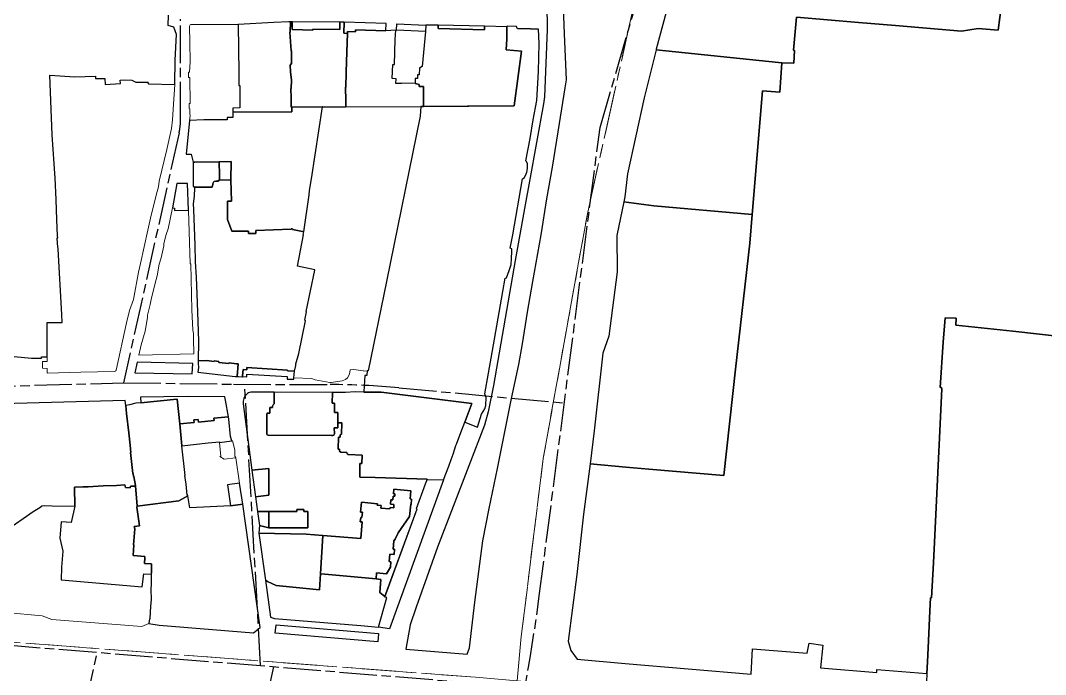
# Model space of a CAD drawing. Header units: millimetres. Extents: x 125232 to 134072, y 142885 to 152835.
# Drawn here: x 131201 to 131856, y 146566 to 146985 of the extents above; entities that cross this region are included whole.
import ezdxf

# ---------------------------------------------------------------- set-up
doc = ezdxf.new("R2010")
doc.units = ezdxf.units.MM
doc.linetypes.add('ACAD_ISO08W100', pattern=[36, 24, -3, 6, -3])
doc.linetypes.add('CENTER', pattern=[50.8, 31.75, -6.35, 6.35, -6.35])
for name, color, linetype in [('commerce', 10, 'Continuous'), ('commerce and residence', 32, 'Continuous'), ('green & plaza', 80, 'Continuous'), ('hospital', 231, 'Continuous'), ('industry', 35, 'Continuous'), ('military', 76, 'Continuous'), ('research & university', 30, 'Continuous'), ('reserve', 253, 'Continuous'), ('residence', 2, 'Continuous'), ('residence-bad', 41, 'Continuous'), ('water', 4, 'Continuous'), ('老城北中心线', 7, 'ACAD_ISO08W100')]:
    doc.layers.add(name, color=color, linetype=linetype)
for name, color, linetype, lineweight in [('historical site', 232, 'Continuous', 0), ('municipal utilities', 151, 'Continuous', 0), ('parking', 8, 'Continuous', 0), ('school', 31, 'Continuous', 0), ('super block', 6, 'CENTER', 0)]:
    doc.layers.add(name, color=color, linetype=linetype, lineweight=lineweight)

msp = doc.modelspace()

# ---------------------------------------------------------------- linework, layer by layer
at = {"layer": 'commerce'}
for points in [[(131405.09, 146983.53), (131374.6, 146983.75), (131374.56, 146978.96), (131387.73, 146978.53), (131387.74, 146979.07), (131405.07, 146978.96)], [(131434.73, 146982.66), (131407.97, 146983.45), (131407.74, 146976.53), (131409.89, 146976.34), (131409.92, 146977.49), (131415.15, 146977.31), (131415.19, 146978.68), (131434.61, 146978.1)], [(131441.55, 146982.48), (131460.11, 146981.7), (131459.94, 146977.66), (131441.38, 146978.44), (131441.55, 146982.48)], [(131521.27, 146964.91), (131511.59, 146965.92), (131511.82, 146972.9), (131511.98, 146980.53), (131497.63, 146980.9), (131497.53, 146978.57), (131467.99, 146979.43), (131468.05, 146981.64), (131468.05, 146981.69), (131460.11, 146981.7), (131459.94, 146977.66), (131457.7, 146955.28), (131455.96, 146954.2), (131455.81, 146949.78), (131454.8, 146949.79), (131454.76, 146947.45), (131453.36, 146947.5), (131453.24, 146944.24), (131455.76, 146943.62), (131455.76, 146942.42), (131458.55, 146942.43), (131458.69, 146929.84), (131458.69, 146929.71), (131516.53, 146930.05)], [(131497.63, 146980.84), (131497.63, 146980.9), (131468.05, 146981.69), (131467.99, 146979.43), (131497.53, 146978.57)], [(131675.46, 146939.68), (131686.47, 146938.73), (131687.79, 146957.64), (131685.6, 146957.71), (131607.33, 146965.9), (131599.73, 146935.26), (131589.13, 146886.61), (131587.34, 146871.95), (131586.68, 146868.7), (131606.02, 146866.13), (131668.84, 146860.55)], [(131327.91, 146894.27), (131312.29, 146894.04), (131311.29, 146894.03), (131311.29, 146878.44), (131312.02, 146878.45), (131312.03, 146877.71), (131312.28, 146877.96), (131323.48, 146877.95), (131323.82, 146880.06), (131324.09, 146880.84), (131324.28, 146881.24), (131324.77, 146881.57), (131325.86, 146881.81), (131327.5, 146881.83), (131327.49, 146882.51), (131328.08, 146882.52), (131328.03, 146885.7)], [(131307.65, 146880.44), (131300.85, 146880.31), (131297.99, 146864.78), (131299.23, 146864.56), (131299.26, 146863.23), (131308.28, 146863.43)], [(131667.31, 146842.27), (131668.84, 146860.55), (131606.02, 146866.13), (131586.68, 146868.7), (131582.23, 146847.13), (131582.5, 146823.95), (131577.09, 146782.8), (131573.39, 146771.89), (131567.88, 146722.22), (131565.18, 146701.17), (131588.09, 146699), (131602.68, 146697.75), (131650.64, 146693.77), (131658.12, 146761.64)], [(131340.13, 146765.04), (131338.9, 146765.12), (131334.22, 146765.65), (131334.19, 146765.36), (131327.7, 146765.92), (131327.76, 146766.56), (131324.76, 146766.92), (131324.72, 146766.6), (131319.76, 146767.15), (131314.58, 146767.1), (131314.58, 146765.26), (131314.68, 146762.66), (131314.22, 146759.69), (131338.07, 146756.89), (131339.36, 146756.89)], [(131376.04, 146760.31), (131371.64, 146760.69), (131371.66, 146761.1), (131345.71, 146762.65), (131345.64, 146761.17), (131343.24, 146761.49), (131342.93, 146757.41), (131342.91, 146756.8), (131343.13, 146756.8), (131343.14, 146756.91), (131345.6, 146756.83), (131345.65, 146758.54), (131371.42, 146757), (131371.34, 146755.33), (131375.63, 146755.33), (131375.69, 146756.11)], [(131484.95, 146727.83), (131489.43, 146739.82), (131431.48, 146746.95), (131414.9, 146747.08), (131408.81, 146746.85), (131402.71, 146746.8), (131402.71, 146746.67), (131400.33, 146746.71), (131400.24, 146740), (131401.63, 146740.03), (131401.61, 146733.95), (131403.73, 146733.94), (131403.78, 146727.32), (131406.34, 146727.26), (131406.16, 146720.21), (131405.31, 146719.66), (131405.25, 146718.16), (131404.23, 146718.19), (131403.98, 146710.62), (131404.89, 146710.59), (131404.85, 146709.21), (131405.67, 146708.53), (131409.6, 146708.39), (131409.6, 146708.28), (131409.64, 146708.03), (131409.78, 146707.7), (131409.94, 146707.39), (131410.24, 146707.18), (131410.59, 146707), (131419.35, 146706.77), (131419.22, 146701.4), (131417.98, 146701.3), (131417.8, 146692.64), (131427.72, 146692.47), (131460.91, 146691.35), (131460.95, 146691.22), (131471.38, 146690.89), (131474.9, 146699.73), (131476.31, 146703.88), (131477.48, 146707.34), (131479.38, 146712.92), (131479.7, 146713.82), (131482.42, 146721.07)], [(131304.07, 146712.72), (131302.67, 146726.71), (131301.09, 146742.54), (131300.84, 146742.51), (131277.9, 146740.21), (131274.67, 146739.88), (131270.56, 146738.91), (131268.18, 146738.42), (131268.68, 146733.23), (131270.02, 146720.89), (131270.98, 146712.98), (131271.5, 146708.38), (131271.1, 146708.34), (131272.61, 146694.9), (131272.85, 146694.92), (131273.08, 146692.95), (131273.32, 146692.99), (131274.37, 146687.28), (131274.44, 146686.89), (131274.61, 146684.49), (131275.36, 146673.99), (131302.06, 146677.45), (131307.91, 146680.64), (131307.87, 146681.05), (131307.51, 146681.01), (131306.8, 146688.13), (131305.86, 146693.63), (131306.11, 146693.67)], [(131359.76, 146698.14), (131348.78, 146697.19), (131351.21, 146680), (131359.68, 146681.08)], [(131341.01, 146688.74), (131340.92, 146688.73), (131333.28, 146687.71), (131335.07, 146674.3), (131343.03, 146675.37)], [(131460.95, 146691.22), (131471.38, 146690.89), (131436.81, 146595.6), (131429.91, 146596.78), (131435.21, 146615.59), (131433.78, 146615.96), (131454.46, 146672.45), (131454.04, 146672.62), (131459.82, 146688.37), (131460.64, 146690.44)], [(131359.63, 146670.63), (131352.45, 146670.67), (131353.68, 146661.69), (131359.61, 146660.28)]]:
    msp.add_lwpolyline(points, close=True, dxfattribs=at)
for points in [[(131403.73, 146733.94), (131401.61, 146733.95), (131401.63, 146740.03), (131400.24, 146740), (131400.33, 146746.71), (131363.11, 146746.91), (131363.11, 146739.5), (131362.51, 146738.96), (131362.11, 146738.09), (131362, 146737.35), (131362, 146737.13), (131360.3, 146737.11), (131360.27, 146733.57), (131358.63, 146733.58), (131358.31, 146733.12), (131358.36, 146720.42), (131358.53, 146719.77), (131359.28, 146719.38), (131399.69, 146719.3, -0.001523), (131400.54, 146719.3, 0.380484), (131401.6, 146720.22), (131401.54, 146724.12), (131403.81, 146724.12)], [(131343.03, 146675.37), (131335.07, 146674.3), (131309.16, 146672.96), (131307.91, 146680.64), (131302.06, 146677.45), (131275.36, 146673.99), (131275.16, 146673.5), (131276.86, 146661.57), (131273.58, 146661.1), (131273.87, 146659.63), (131273.13, 146649.29), (131273.4, 146649.27), (131272.89, 146642.5), (131280.39, 146641.9), (131280.32, 146641.12), (131280.45, 146641.11), (131280.16, 146637.46), (131284.73, 146637.16), (131284.33, 146625.08), (131284.27, 146620.08), (131284.31, 146615.08), (131284.32, 146614.36, -0.028082), (131284.31, 146614.17), (131284.05, 146610.09), (131283.54, 146602.19), (131283.52, 146601.95), (131283.34, 146601.96), (131282.94, 146598.95), (131289.46, 146597.93), (131349.91, 146593.03), (131354.11, 146596.55)]]:
    msp.add_lwpolyline(points, format="xyb", close=True, dxfattribs=at)
at = {"layer": 'commerce and residence'}
msp.add_lwpolyline([(131335.49, 146894.43), (131327.91, 146894.27), (131328.03, 146885.7), (131328.08, 146882.52), (131335.41, 146882.64)], close=True, dxfattribs=at)
at = {"layer": 'green & plaza'}
for points in [[(131311.12, 146765.39), (131275.45, 146766.18), (131273.86, 146759.42), (131310.67, 146758.7)], [(131331.96, 146741.95), (131331.56, 146744), (131307.39, 146744.19), (131277.55, 146743.77), (131277.9, 146740.21), (131300.84, 146742.51), (131301.09, 146742.54), (131302.67, 146726.71), (131311.92, 146727.61), (131311.77, 146729.2), (131314.54, 146729.47), (131314.69, 146727.88), (131324.67, 146728.83), (131324.53, 146730.32), (131333.93, 146731.2)], [(131429.84, 146592.64), (131429.38, 146587.24), (131363.82, 146592.86), (131364.28, 146598.27)]]:
    msp.add_lwpolyline(points, close=True, dxfattribs=at)
at = {"layer": 'historical site'}
for points in [[(131340.49, 146951.42), (131340.1, 146981.91), (131340.09, 146982.16), (131333.65, 146982.05), (131310.64, 146982), (131309.86, 146982), (131309.29, 146981.81), (131308.92, 146981.04), (131309.15, 146970.45), (131309.28, 146958.15), (131308.98, 146951.55), (131308.26, 146951.56), (131308.25, 146948.2), (131309.14, 146948.18), (131309.43, 146931.48), (131308.73, 146931.48), (131308.68, 146928.3), (131309.22, 146928.12), (131309.22, 146924.89), (131309.38, 146923.91), (131309, 146920.71), (131318.1, 146921), (131325.86, 146921), (131332.97, 146921.07), (131332.93, 146922.53), (131336.73, 146922.61), (131336.66, 146925.92), (131336.6, 146928.67), (131341.23, 146928.8), (131341.21, 146942.98), (131340.55, 146942.98)], [(131459.94, 146977.66), (131441.38, 146978.44), (131441, 146978.42), (131440.51, 146972.48), (131440.38, 146972.48), (131440.06, 146956.39), (131438.9, 146956.39), (131438.62, 146947.46), (131441.04, 146947.41), (131440.94, 146944.34), (131444.62, 146944.26), (131444.63, 146944.54), (131453.24, 146944.24), (131453.36, 146947.5), (131454.76, 146947.45), (131454.8, 146949.79), (131455.81, 146949.78), (131455.96, 146954.2), (131457.7, 146955.28)], [(131294.47, 146902.24), (131297.44, 146915.65), (131298.16, 146921.1), (131298.77, 146931.18), (131299.54, 146943.75), (131282.62, 146944.06), (131282.02, 146945.27), (131274.62, 146945.23), (131272.05, 146946.38), (131267.58, 146946.59), (131264.61, 146946.45), (131264.88, 146944.31), (131254.93, 146943.75), (131254.71, 146947.57), (131248.78, 146947.45), (131248.71, 146949.13), (131235.55, 146948.59), (131219.5, 146949.6), (131221.02, 146911.59), (131222.91, 146883.83), (131223.71, 146870.21), (131224.03, 146857.19), (131224.52, 146847.18), (131224.65, 146845.65), (131224.37, 146845.63), (131224.59, 146842.05), (131225, 146838.35), (131227.28, 146796.55), (131227.4, 146791.47), (131217.87, 146791.42), (131217.85, 146766.52), (131214.87, 146766.53), (131214.8, 146762.23), (131217.97, 146762.2), (131217.94, 146759.12), (131239.47, 146759.68), (131260.72, 146760.17), (131261.64, 146760.32), (131261.91, 146760.75), (131262.04, 146761.12), (131268.6, 146791.27), (131270.59, 146799.19), (131273.14, 146806.28), (131276.3, 146823.78), (131277.62, 146829.26), (131282.37, 146850.63), (131284.4, 146860.16), (131288.17, 146875.35), (131289.11, 146878.34), (131289.56, 146881.9)], [(131456.58, 146923.38), (131456.85, 146929.7), (131394.03, 146929.35), (131386.9, 146883.38), (131385.74, 146875.89), (131385.55, 146873.17), (131381.7, 146847.69), (131381.95, 146847.65), (131377.94, 146827.5), (131389.2, 146825.18), (131389.15, 146824.94), (131383.59, 146798.47), (131383.86, 146798.41), (131382.63, 146792.99), (131383.12, 146792.55), (131378.85, 146771.69), (131376.9, 146765), (131377, 146763.94), (131376.04, 146760.31), (131375.69, 146756.11), (131386.92, 146755.67), (131389.24, 146754.79), (131398.6, 146753.15), (131399.6, 146753.15), (131406.49, 146754.15), (131408.65, 146755.1), (131410.08, 146756.23), (131411.24, 146758.42), (131411.62, 146761.28), (131413.97, 146761.48), (131420.09, 146760.53), (131420.13, 146760.71), (131422.6, 146760.35), (131422.63, 146760.75), (131423.13, 146760.71), (131434.85, 146817.7)], [(131297.99, 146864.78), (131299.23, 146864.56), (131299.26, 146863.23), (131308.28, 146863.43), (131309.31, 146828.98), (131309.78, 146828.98), (131310.51, 146799.65), (131311.12, 146786.65), (131311.43, 146784.51), (131311.54, 146781.13), (131311.77, 146771.4), (131276.55, 146770.59), (131278.08, 146777.32), (131280.52, 146785.92), (131282.05, 146794.73), (131282.01, 146796.12), (131283.83, 146803.07), (131284.51, 146806.29), (131287.05, 146816.72), (131288.17, 146821.31), (131289.55, 146828.71), (131290.89, 146832.85), (131292.6, 146840.64), (131292.56, 146841.94), (131294.1, 146847.88), (131295.19, 146851.39)]]:
    msp.add_lwpolyline(points, close=True, dxfattribs=at)
at = {"layer": 'hospital'}
msp.add_lwpolyline([(131913.25, 146777.26), (131835.61, 146785.96), (131799.13, 146789.83), (131799.37, 146794.24), (131792.19, 146794.53), (131791.08, 146778.88), (131789.09, 146750.02), (131789.95, 146749.97), (131790.14, 146749.02), (131786.46, 146673.16), (131784.74, 146637.92), (131783.6, 146615.37), (131782.86, 146615.37), (131782.45, 146607.18), (131781.54, 146587.93), (131781.05, 146574.59), (131780.48, 146567.03), (131780.32, 146561.45)], dxfattribs=at)
at = {"layer": 'industry'}
msp.add_lwpolyline([(131828.35, 146994.74), (131826.16, 146978.51), (131813.3, 146979.42), (131802.76, 146977.8), (131760.62, 146981.4), (131736.93, 146983.29), (131697.16, 146986.74), (131695.37, 146965.65), (131695.85, 146965.47), (131695.39, 146957.41), (131687.79, 146957.64), (131686.47, 146938.73), (131675.46, 146939.68), (131668.84, 146860.55), (131667.31, 146842.27), (131658.12, 146761.64), (131650.64, 146693.77), (131602.68, 146697.75), (131588.09, 146699), (131565.18, 146701.17), (131561.03, 146668.86), (131556.63, 146630.47), (131551.21, 146587.74), (131552.9, 146581.72), (131556.81, 146576.22), (131587.53, 146573.55), (131668.2, 146566.72), (131669.05, 146582.81), (131704.08, 146579.98), (131705.37, 146586.42), (131713.99, 146585.26), (131712.45, 146570.71), (131748.58, 146567.79), (131748.58, 146569.68), (131780.48, 146567.03), (131781.05, 146574.59), (131781.54, 146587.93), (131782.45, 146607.18), (131782.86, 146615.37), (131783.6, 146615.37), (131784.74, 146637.92), (131786.46, 146673.16), (131790.14, 146749.02), (131789.95, 146749.97), (131789.09, 146750.02), (131791.08, 146778.88), (131792.19, 146794.53), (131799.37, 146794.24), (131799.13, 146789.83), (131835.61, 146785.96), (131913.25, 146777.26)], dxfattribs=at)
at = {"layer": 'military'}
msp.add_lwpolyline([(131196.68, 146769.78), (131207.82, 146768.64), (131214.35, 146768.63), (131214.36, 146769.51), (131217.85, 146769.51), (131217.87, 146791.42), (131227.4, 146791.47), (131227.28, 146796.55), (131225, 146838.35), (131224.59, 146842.05), (131224.37, 146845.63), (131224.65, 146845.65), (131224.52, 146847.18), (131224.03, 146857.19), (131223.71, 146870.21), (131222.91, 146883.83), (131221.02, 146911.59), (131219.5, 146949.6), (131235.55, 146948.59), (131248.71, 146949.13), (131248.78, 146947.45), (131254.71, 146947.57), (131254.93, 146943.75), (131264.88, 146944.31), (131264.61, 146946.45), (131267.58, 146946.59), (131272.05, 146946.38), (131274.62, 146945.23), (131282.02, 146945.27), (131282.62, 146944.06), (131299.54, 146943.75), (131299.82, 146959.17), (131300.53, 146975.67), (131298.99, 146980.41), (131295.24, 146981.4), (131295.53, 146988.08)], dxfattribs=at)
msp.add_lwpolyline([(131460.64, 146690.44), (131460.95, 146691.22), (131460.91, 146691.35), (131427.72, 146692.47), (131417.8, 146692.64), (131417.98, 146701.3), (131419.22, 146701.4), (131419.35, 146706.77), (131410.59, 146707), (131410.24, 146707.18), (131409.94, 146707.39), (131409.78, 146707.7), (131409.64, 146708.03), (131409.6, 146708.28), (131409.6, 146708.39), (131405.67, 146708.53), (131404.85, 146709.21), (131404.89, 146710.59), (131403.98, 146710.62), (131404.23, 146718.19), (131405.25, 146718.16), (131405.31, 146719.66), (131406.16, 146720.21), (131406.34, 146727.26), (131403.78, 146727.32), (131403.81, 146724.12), (131401.54, 146724.12), (131401.6, 146720.22, -0.380484), (131400.54, 146719.3, 0.001523), (131399.69, 146719.3), (131359.28, 146719.38), (131358.53, 146719.77), (131358.36, 146720.42), (131358.31, 146733.12), (131358.63, 146733.58), (131360.27, 146733.57), (131360.3, 146737.11), (131362, 146737.13), (131362, 146737.35), (131362.11, 146738.09), (131362.51, 146738.96), (131363.11, 146739.5), (131363.11, 146746.96), (131348.1, 146746.96, 0.136071), (131345.55, 146745.73, 0.2495), (131343.25, 146739.6), (131348.78, 146697.19), (131359.76, 146698.14), (131359.68, 146681.08), (131351.21, 146680), (131352.45, 146670.67), (131359.63, 146670.63), (131377.66, 146670.58), (131377.66, 146671.99), (131382.05, 146671.97), (131382.04, 146670.56), (131384.72, 146670.56), (131384.69, 146660.23), (131359.61, 146660.28), (131353.68, 146661.69), (131353.33, 146656.77), (131383.49, 146656.14), (131394.19, 146655.33), (131418.46, 146653.35), (131419.41, 146664.02), (131418.19, 146664.13), (131418.43, 146666.8), (131419.22, 146666.73), (131419.52, 146670.17), (131418.32, 146670.28), (131418.87, 146676.55), (131429.14, 146675.64), (131429.06, 146674.73), (131431.53, 146674.52), (131431.38, 146672.81), (131437.13, 146672.31), (131437.21, 146673.21), (131439.53, 146673), (131439.73, 146675.21), (131437.46, 146675.41), (131437.71, 146678.17), (131439.06, 146678.13), (131439.31, 146680.51), (131440.22, 146680.43), (131440.35, 146681.94), (131439.43, 146682.02), (131439.68, 146684.91), (131450.49, 146683.93), (131450.02, 146678.74), (131451, 146678.65), (131450.7, 146675.23), (131450.45, 146675.25), (131449.65, 146667.56), (131442.38, 146656.96), (131440.46, 146652.92), (131439.68, 146651.84), (131439.26, 146646.54), (131440.16, 146646.47), (131439.91, 146643.08), (131437.1, 146643.33), (131436.69, 146638.64), (131437.7, 146638.55), (131437.42, 146635.15), (131435.02, 146630.83), (131428.62, 146631.38), (131428.27, 146627.54), (131431.25, 146627.27), (131430.67, 146618.82), (131433.87, 146616.21), (131454.46, 146672.45), (131454.04, 146672.62), (131459.82, 146688.37)], format="xyb", close=True, dxfattribs=at)
at = {"layer": 'municipal utilities'}
msp.add_lwpolyline([(131337.88, 146709.92), (131337.59, 146711.8), (131336.48, 146715.85), (131328.22, 146714.85), (131328.97, 146705.92), (131328.31, 146705.86), (131331.01, 146704.1), (131338.54, 146705), (131337.87, 146706.14)], close=True, dxfattribs=at)
at = {"layer": 'parking'}
msp.add_lwpolyline([(131191.52, 146606.18), (131214.79, 146604.02), (131220.86, 146601.69), (131278.39, 146597.13), (131282.94, 146598.95), (131283.34, 146601.96), (131283.52, 146601.95), (131283.54, 146602.19), (131284.05, 146610.09), (131284.31, 146614.17, 0.028082), (131284.32, 146614.36), (131284.31, 146615.08), (131284.27, 146620.08), (131284.33, 146625.08), (131284.52, 146630.63), (131279.64, 146630.9), (131278.74, 146622.43), (131226.9, 146627), (131227.04, 146635.09), (131227.86, 146645.32), (131226.02, 146653.51), (131226.94, 146664.15), (131233.26, 146663.65), (131235.63, 146674.07), (131221.08, 146674.29), (131215.89, 146674.56), (131214.4, 146674.31), (131213.22, 146673.21), (131208.84, 146670.66), (131191.29, 146658.29)], format="xyb", dxfattribs=at)
at = {"layer": 'research & university'}
msp.add_lwpolyline([(131613.87, 146989.93), (131607.42, 146966.26), (131607.33, 146965.9), (131685.6, 146957.71), (131687.79, 146957.64), (131695.39, 146957.41), (131695.85, 146965.47), (131695.37, 146965.65), (131697.16, 146986.74), (131736.93, 146983.29), (131760.62, 146981.4), (131802.76, 146977.8), (131813.3, 146979.42), (131826.16, 146978.51), (131828.35, 146994.74)], dxfattribs=at)
at = {"layer": 'reserve'}
msp.add_lwpolyline([(131394.19, 146655.33), (131383.49, 146656.14), (131353.33, 146656.77), (131357.46, 146626.66), (131358.76, 146625.82), (131364.36, 146623.29), (131392.17, 146620.47), (131392.77, 146630.76)], close=True, dxfattribs=at)
at = {"layer": 'residence'}
for points in [[(131374.14, 146965.31), (131373.86, 146965.31), (131373.16, 146977.12), (131373.41, 146977.12), (131373.45, 146983.76), (131373.45, 146983.76), (131372.45, 146983.76), (131362.77, 146983.26), (131340.09, 146982.16), (131340.1, 146981.91), (131340.49, 146951.42), (131340.55, 146942.98), (131341.21, 146942.98), (131341.23, 146928.8), (131336.6, 146928.67), (131336.66, 146925.92), (131374.33, 146926.25), (131374.3, 146929.28), (131374.05, 146929.27), (131373.9, 146937.56), (131373.8, 146938.77), (131373.8, 146941.19), (131374.01, 146941.19), (131374.11, 146946.46), (131373.62, 146951.76), (131373.4, 146956.08), (131374.09, 146957.19)], [(131438.9, 146956.39), (131440.06, 146956.39), (131440.38, 146972.48), (131440.51, 146972.48), (131441, 146978.42), (131434.61, 146978.1), (131415.19, 146978.68), (131415.15, 146977.31), (131409.92, 146977.49), (131409.89, 146976.34), (131409.52, 146964.66), (131409.09, 146951.48), (131408.86, 146942.08), (131408.61, 146942.08), (131408.83, 146933.33), (131408.91, 146929.95), (131408.92, 146929.43), (131456.85, 146929.7), (131458.69, 146929.71), (131458.69, 146929.84), (131458.55, 146942.43), (131455.76, 146942.42), (131455.76, 146943.62), (131453.24, 146944.24), (131444.63, 146944.54), (131444.62, 146944.26), (131440.94, 146944.34), (131441.04, 146947.41), (131438.62, 146947.46)], [(131522.02, 146883.4), (131522.94, 146883.99), (131523.94, 146885.57), (131524.75, 146887.69), (131525.06, 146889.88), (131525.05, 146892.92), (131524.47, 146894.5), (131523.99, 146894.96), (131526.85, 146909.12), (131528.76, 146921), (131531.15, 146933.51), (131532.21, 146951.98), (131532.5, 146969.87), (131532.12, 146979.1), (131527.12, 146979.1), (131527.04, 146979.38), (131526.32, 146979.39), (131518.67, 146979.25), (131518.08, 146980.87), (131512.17, 146980.96), (131511.98, 146980.53), (131511.82, 146972.9), (131511.59, 146965.92), (131521.27, 146964.91), (131516.53, 146930.05), (131456.85, 146929.7), (131456.58, 146923.38), (131434.85, 146817.7), (131423.13, 146760.71), (131422.63, 146760.75), (131422.44, 146757.61), (131420.98, 146757.7), (131420.35, 146747.3), (131420.35, 146747.04), (131431.48, 146746.95), (131489.43, 146739.82), (131484.95, 146727.83), (131493.13, 146724.68), (131495.67, 146732.88), (131497.74, 146736.37), (131498.39, 146738.53), (131498.61, 146743.6), (131497.82, 146745.93), (131502.57, 146772.37), (131509.42, 146811.32), (131510.87, 146819.85), (131511.66, 146820.04), (131513.43, 146824.79), (131514.61, 146828.59), (131514.97, 146832.42), (131515.01, 146836.87), (131515.04, 146838.7), (131514.15, 146838.97), (131515.68, 146847.62)], [(131334.12, 146729.74), (131333.93, 146731.2), (131324.53, 146730.32), (131324.67, 146728.83), (131314.69, 146727.88), (131314.54, 146729.47), (131311.77, 146729.2), (131311.92, 146727.61), (131302.67, 146726.71), (131304.07, 146712.72), (131304.07, 146712.72), (131320.92, 146714.48), (131328.2, 146715.1), (131328.22, 146714.85), (131335.94, 146715.78), (131335.18, 146718.58)], [(131439.68, 146651.84), (131440.46, 146652.92), (131442.38, 146656.96), (131449.65, 146667.56), (131450.45, 146675.25), (131450.7, 146675.23), (131451, 146678.65), (131450.02, 146678.74), (131450.49, 146683.93), (131439.68, 146684.91), (131439.43, 146682.02), (131440.35, 146681.94), (131440.22, 146680.43), (131439.31, 146680.51), (131439.06, 146678.13), (131437.71, 146678.17), (131437.46, 146675.41), (131439.73, 146675.21), (131439.53, 146673), (131437.21, 146673.21), (131437.13, 146672.31), (131431.38, 146672.81), (131431.53, 146674.52), (131429.06, 146674.73), (131429.14, 146675.64), (131418.87, 146676.55), (131418.32, 146670.28), (131419.52, 146670.17), (131419.22, 146666.73), (131418.43, 146666.8), (131418.19, 146664.13), (131419.41, 146664.02), (131418.46, 146653.35), (131394.19, 146655.33), (131392.77, 146630.76), (131393.08, 146630.76), (131428.27, 146627.54), (131428.62, 146631.38), (131435.02, 146630.83), (131437.42, 146635.15), (131437.7, 146638.55), (131436.69, 146638.64), (131437.1, 146643.33), (131439.91, 146643.08), (131440.16, 146646.47), (131439.26, 146646.54)], [(131435.21, 146615.59), (131433.78, 146615.96), (131433.87, 146616.21), (131430.67, 146618.82), (131431.25, 146627.27), (131428.27, 146627.54), (131393.08, 146630.76), (131392.77, 146630.76), (131392.17, 146620.47), (131364.36, 146623.29), (131358.76, 146625.82), (131357.46, 146626.66), (131360.77, 146603.19), (131363.28, 146602.14), (131418.43, 146597.74), (131429.91, 146596.78)]]:
    msp.add_lwpolyline(points, close=True, dxfattribs=at)
at = {"layer": 'residence-bad'}
for points in [[(131409.52, 146964.66), (131409.89, 146976.34), (131407.74, 146976.53), (131407.97, 146983.45), (131407.97, 146983.45), (131405.09, 146983.53), (131405.07, 146978.96), (131387.74, 146979.07), (131387.73, 146978.53), (131374.56, 146978.96), (131374.6, 146983.75), (131374.6, 146983.75), (131373.45, 146983.76), (131373.41, 146977.12), (131373.16, 146977.12), (131373.86, 146965.31), (131374.14, 146965.31), (131374.09, 146957.19), (131373.4, 146956.08), (131373.62, 146951.76), (131374.11, 146946.46), (131374.01, 146941.19), (131373.8, 146941.19), (131373.8, 146938.77), (131373.9, 146937.56), (131374.05, 146929.27), (131374.3, 146929.28), (131393.73, 146929.46), (131394.03, 146929.35), (131408.92, 146929.43), (131408.91, 146929.95), (131408.83, 146933.33), (131408.61, 146942.08), (131408.86, 146942.08), (131409.09, 146951.48)], [(131394.03, 146929.35), (131393.73, 146929.46), (131374.3, 146929.28), (131374.33, 146926.25), (131336.66, 146925.92), (131336.73, 146922.61), (131332.93, 146922.53), (131332.97, 146921.07), (131325.86, 146921), (131318.1, 146921), (131309, 146920.71), (131306.8, 146899.23), (131309.9, 146899.22), (131311.29, 146894.03), (131312.29, 146894.04), (131327.91, 146894.27), (131335.49, 146894.43), (131335.41, 146882.64), (131335.77, 146869.14), (131333.2, 146869.07), (131333.14, 146857.42), (131336.01, 146849.81), (131346.66, 146849.96), (131346.68, 146848.38), (131351.43, 146848.43), (131351.41, 146850.4), (131374, 146851.22), (131374.03, 146851.45), (131374.89, 146851.34), (131374.84, 146851.06), (131381.12, 146849.72), (131381.97, 146849.53), (131385.55, 146873.17), (131385.74, 146875.89), (131386.9, 146883.38)], [(131389.15, 146824.94), (131389.2, 146825.18), (131377.94, 146827.5), (131381.95, 146847.65), (131381.7, 146847.69), (131381.97, 146849.53), (131381.12, 146849.72), (131374.84, 146851.06), (131374.89, 146851.34), (131374.03, 146851.45), (131374, 146851.22), (131351.41, 146850.4), (131351.43, 146848.43), (131346.68, 146848.38), (131346.66, 146849.96), (131336.01, 146849.81), (131333.14, 146857.42), (131333.2, 146869.07), (131335.77, 146869.14), (131335.41, 146882.64), (131328.08, 146882.52), (131327.49, 146882.51), (131327.5, 146881.83), (131325.86, 146881.81), (131324.77, 146881.57), (131324.28, 146881.24), (131324.09, 146880.84), (131323.82, 146880.06), (131323.48, 146877.95), (131312.28, 146877.96), (131312.03, 146877.71), (131311.94, 146872.21), (131311.38, 146867.32), (131311.44, 146863.67), (131312.25, 146840.96), (131312.63, 146830.36), (131313.18, 146820.54), (131313.67, 146809.78), (131314.19, 146792.09), (131314.61, 146779.63), (131314.58, 146767.1), (131319.76, 146767.15), (131324.72, 146766.6), (131324.76, 146766.92), (131327.76, 146766.56), (131327.7, 146765.92), (131334.19, 146765.36), (131334.22, 146765.65), (131338.9, 146765.12), (131340.13, 146765.04), (131339.36, 146756.89), (131340.38, 146756.88), (131342.91, 146756.8), (131342.93, 146757.41), (131343.24, 146761.49), (131345.64, 146761.17), (131345.71, 146762.65), (131371.66, 146761.1), (131371.64, 146760.69), (131376.04, 146760.31), (131377, 146763.94), (131376.9, 146765), (131378.85, 146771.69), (131383.12, 146792.55), (131382.63, 146792.99), (131383.86, 146798.41), (131383.59, 146798.47)], [(131273.87, 146659.63), (131273.58, 146661.1), (131276.86, 146661.57), (131275.16, 146673.5), (131275.36, 146673.99), (131274.61, 146684.49), (131274.44, 146686.89), (131274.19, 146686.89), (131271.72, 146686.92), (131271.12, 146686.83), (131270.91, 146685.85), (131267.96, 146685.97), (131267.61, 146687.77), (131262.34, 146687.25), (131253.78, 146686.98), (131244.16, 146686.34), (131240.87, 146686.37), (131235.29, 146686.23), (131235.63, 146674.07), (131233.26, 146663.65), (131226.94, 146664.15), (131226.02, 146653.51), (131227.86, 146645.32), (131227.04, 146635.09), (131226.9, 146627), (131278.74, 146622.43), (131279.64, 146630.9), (131284.52, 146630.63), (131284.73, 146637.16), (131280.16, 146637.46), (131280.45, 146641.11), (131280.32, 146641.12), (131280.39, 146641.9), (131272.89, 146642.5), (131273.4, 146649.27), (131273.13, 146649.29)], [(131384.72, 146670.56), (131382.04, 146670.56), (131382.05, 146671.97), (131377.66, 146671.99), (131377.66, 146670.58), (131359.63, 146670.63), (131359.61, 146660.28), (131384.69, 146660.23)]]:
    msp.add_lwpolyline(points, close=True, dxfattribs=at)
msp.add_lwpolyline([(131191.23, 146658.25), (131208.84, 146670.66), (131213.22, 146673.21), (131214.4, 146674.31), (131215.89, 146674.56), (131221.08, 146674.29), (131235.63, 146674.07), (131235.29, 146686.23), (131240.87, 146686.37), (131244.16, 146686.34), (131253.78, 146686.98), (131262.34, 146687.25), (131267.61, 146687.77), (131267.96, 146685.97), (131270.91, 146685.85), (131271.12, 146686.83), (131271.72, 146686.92), (131274.19, 146686.89), (131274.44, 146686.89), (131274.37, 146687.28), (131273.32, 146692.99), (131273.08, 146692.95), (131272.85, 146694.92), (131272.61, 146694.9), (131271.1, 146708.34), (131271.5, 146708.38), (131270.98, 146712.98), (131270.02, 146720.89), (131268.68, 146733.23), (131268.18, 146738.42), (131267.85, 146741.63), (131189.36, 146739.58)], dxfattribs=at)
at = {"layer": 'school'}
msp.add_lwpolyline([(131338.54, 146705), (131331.01, 146704.1), (131328.31, 146705.86), (131328.97, 146705.92), (131328.22, 146714.85), (131328.2, 146715.1), (131320.92, 146714.48), (131304.07, 146712.72), (131306.11, 146693.67), (131305.86, 146693.63), (131306.8, 146688.13), (131307.51, 146681.01), (131307.87, 146681.05), (131307.91, 146680.64), (131309.16, 146672.96), (131335.07, 146674.3), (131333.28, 146687.71), (131340.92, 146688.73), (131341.01, 146688.74)], close=True, dxfattribs=at)
at = {"layer": 'super block'}
for points in [[(131592.12, 146989.71), (131635.73, 147129.6), (131640.06, 147144.41), (131582.54, 147202.01), (131562.01, 147239.15), (131527.11, 147272.82), (131489.33, 147291.18), (131356.84, 147326.43), (131235.88, 147346.68), (130720.17, 147460.19), (130714.42, 147435.55), (130675.73, 147244.29), (130639.45, 147043.53), (130611.85, 146913), (130608.02, 146874.04), (131002.76, 146759.01), (131063.35, 146746.61), (131025.78, 146626.53), (131014.2, 146600.95), (131491.86, 146564.63), (131518.54, 146562.29), (131521.16, 146590.76), (131535.19, 146704.65), (131563.64, 146862.11)], [(132146.87, 147139.34), (131684.33, 147130.53), (131640.06, 147144.41), (131635.73, 147129.6), (131592.12, 146989.71), (131563.64, 146862.11), (131535.19, 146704.65), (131521.16, 146590.76), (131518.54, 146562.29), (132053.48, 146515.4), (132083.17, 146513.03), (132099.5, 146687.93)], [(131514.66, 146520.12), (131518.54, 146562.29), (131491.86, 146564.63), (131014.2, 146600.95), (131004.22, 146578.89), (130873.95, 146135.33), (130860.89, 146099.84), (130768.95, 145807.54), (130783.72, 145805.96), (130892.7, 145781.86), (131042.19, 145749.25), (131332.3, 145687.85), (131370.69, 145943.09)]]:
    msp.add_lwpolyline(points, close=True, dxfattribs=at)
at = {"layer": 'water'}
msp.add_lwpolyline([(131537.15, 147028.12), (131537.75, 146978.83), (131535.94, 146935.78), (131535.28, 146931.34), (131526.36, 146881.84), (131523.62, 146866.67), (131517.34, 146831.26), (131503.37, 146751.28), (131500, 146734.4), (131497.62, 146725.95), (131467.57, 146647.91), (131453.82, 146609.58), (131450.07, 146598.19), (131447.24, 146582.54), (131486.5, 146579.36), (131487.96, 146583.55), (131491.35, 146612.77), (131496.55, 146651.82), (131500.57, 146672.52), (131505.85, 146698.26), (131510.5, 146720.63), (131514.86, 146742.92), (131519.49, 146764.75), (131521.83, 146777.94), (131525.15, 146798.1), (131528.62, 146817.7), (131533.91, 146847.64), (131537.57, 146870.64), (131541.03, 146890.78), (131545.61, 146918.7), (131549.2, 146941.56), (131550.18, 146946.58), (131548.74, 146976.11), (131547.98, 146998.66)], dxfattribs=at)
at = {"layer": '老城北中心线', "linetype": 'ACAD_ISO08W100', "lineweight": 25}
for p, q in [((131571.52, 146916.1), (131731.37, 147466.2)), ((131303.22, 146921.44), (131303.18, 146985.56)), ((131302.27, 146912.72), (131266.69, 146752.99)), ((131532.45, 146615.03), (131571.52, 146916.1)), ((131065.78, 146747.16), (131266.7, 146752.99)), ((131266.7, 146752.99), (131336.99, 146752.05)), ((131336.99, 146752.05), (131398.99, 146751.83)), ((131354.45, 146572.11), (131344.25, 146752.02)), ((131442.92, 146749.74), (131548.67, 146740.03)), ((131010.16, 146600.12), (131523.43, 146558.36)), ((131186.49, 146300.5), (131249.94, 146580.61)), ((131335.55, 146450.72), (131362.94, 146571.41))]:
    msp.add_line(p, q, dxfattribs=at)
for centre, radius, start, end in [((131263.22, 146921.41), 40, 347.44449, 0.03797), ((131397.21, 146251.83), 500, 84.75486, 89.7954), ((130540.76, 146743.72), 1000, 345.81077, 352.60612)]:
    msp.add_arc(centre, radius, start, end, dxfattribs=at)

doc.saveas('drawing.dxf')
